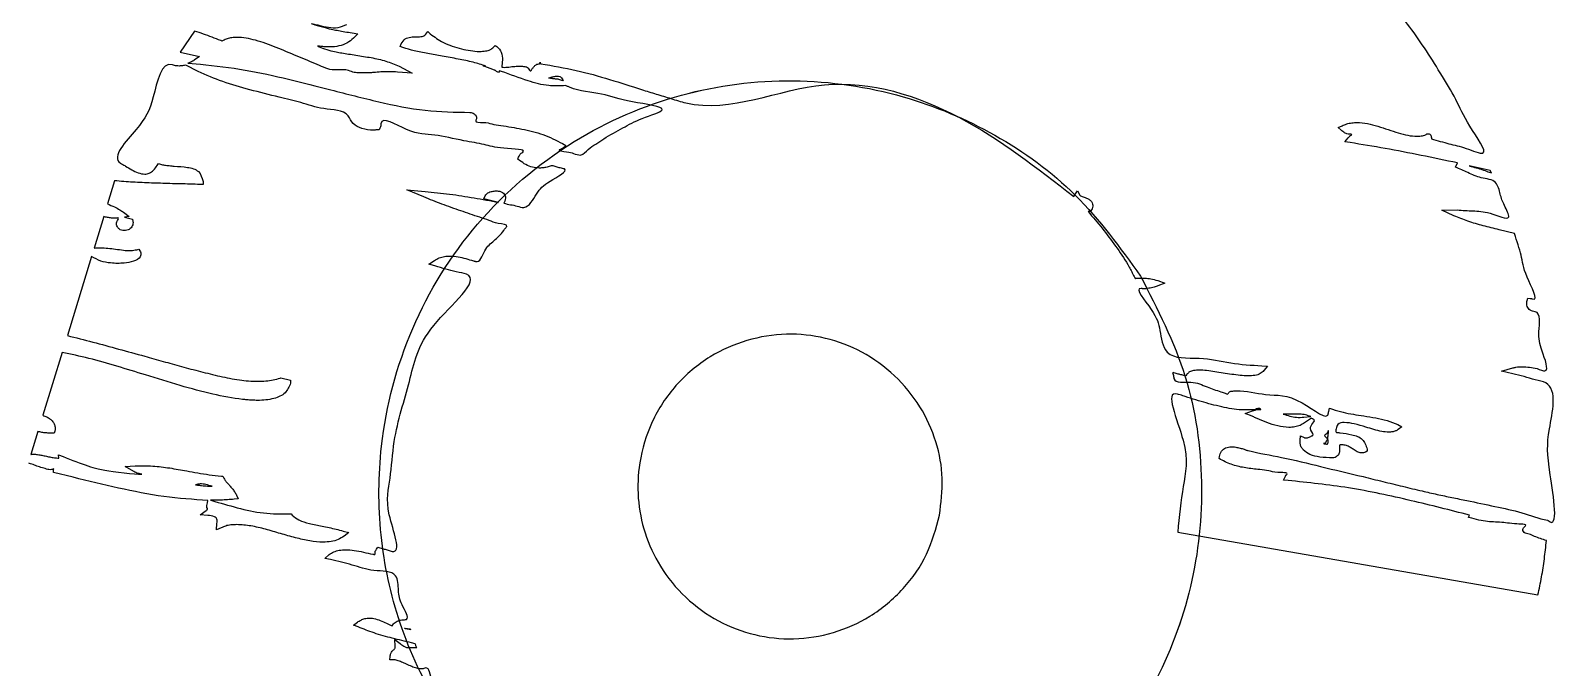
# Model space of a CAD drawing. Header units: inches. Extents: x 0.01 to 3.99, y 0.01 to 4.99.
# Drawn here: x 1.013 to 1.795, y 1.711 to 2.037 of the extents above; entities that cross this region are included whole.
import ezdxf

# ---------------------------------------------------------------- set-up
doc = ezdxf.new("R2010")
doc.units = ezdxf.units.IN
for name, color, linetype in [('Logo', 7, 'CONTINUOUS'), ('outline', 7, 'CONTINUOUS'), ('outline_2', 7, 'CONTINUOUS')]:
    doc.layers.add(name, color=color, linetype=linetype)

msp = doc.modelspace()

# ---------------------------------------------------------------- linework, layer by layer
at = {"layer": 'Logo', "color": 7}
for points in [[(1.096718, 2.036427), (1.089396, 2.025687), (1.099159, 2.023409), (1.096555, 2.021457)], [(1.177262, 2.03545), (1.180191, 2.034962), (1.178076, 2.032847)], [(1.215012, 2.0348), (1.216151, 2.036264), (1.21729, 2.034962)], [(1.111362, 2.031545), (1.110711, 2.03122), (1.11006, 2.031545)], [(1.203297, 2.027966), (1.201832, 2.028454), (1.202483, 2.029918)], [(1.24967, 2.028128), (1.250484, 2.029105), (1.25146, 2.028454)], [(1.098508, 2.015762), (1.092162, 2.019016)], [(1.093301, 2.019992), (1.099647, 2.019504)], [(1.273264, 2.019667), (1.273264, 2.019667), (1.27359, 2.020481), (1.273752, 2.019667), (1.273915, 2.019667)], [(1.201344, 2.018365), (1.208015, 2.014786), (1.20053, 2.015436)], [(1.250159, 2.016413), (1.244464, 2.018691), (1.245765, 2.018528)], [(1.253738, 2.015762), (1.252762, 2.016087), (1.252274, 2.015274), (1.251135, 2.015762)], [(1.253901, 2.017877), (1.254552, 2.017877)], [(1.286607, 2.008602), (1.285468, 2.00844)], [(1.237629, 1.994772), (1.237955, 1.994772), (1.23828, 1.994772)], [(1.68347, 1.985659), (1.682006, 1.987124), (1.683958, 1.987937)], [(1.191418, 1.986636), (1.191093, 1.985822), (1.190117, 1.985822)], [(1.688026, 1.979314), (1.685423, 1.979639), (1.68705, 1.981754)], [(1.729682, 1.981754), (1.729682, 1.981266)], [(1.263013, 1.970201), (1.2622, 1.970852), (1.262525, 1.971829)], [(1.28498, 1.978825), (1.286607, 1.977849), (1.285142, 1.976547)], [(1.077517, 1.967598), (1.078168, 1.968574), (1.079307, 1.968249)], [(1.742048, 1.966784), (1.743024, 1.9689)], [(1.759784, 1.964995), (1.749045, 1.967435)], [(1.055713, 1.959788), (1.052134, 1.947909)], [(1.101111, 1.959462), (1.101111, 1.957835), (1.099484, 1.957835)], [(1.214036, 1.951489), (1.205249, 1.955069), (1.214687, 1.954255)], [(1.252274, 1.948723), (1.244789, 1.950513), (1.24544, 1.95214)], [(1.255528, 1.949374), (1.25504, 1.948235)], [(1.546626, 1.951652), (1.547115, 1.952628), (1.548579, 1.954581), (1.549718, 1.952465)], [(1.050181, 1.941401), (1.0453, 1.925292)], [(1.060269, 1.943679), (1.063198, 1.941564), (1.060758, 1.941075), (1.064988, 1.940099), (1.065151, 1.93896)], [(1.555739, 1.944818), (1.55525, 1.944004), (1.554274, 1.944004), (1.553949, 1.944004)], [(1.741234, 1.941889), (1.735051, 1.944655), (1.742862, 1.944818)], [(1.77215, 1.932777), (1.76434, 1.934729)], [(1.067104, 1.924478), (1.06808, 1.924804), (1.068731, 1.923828)], [(1.043998, 1.921061), (1.031632, 1.880545)], [(1.219731, 1.91618), (1.216639, 1.917156), (1.219405, 1.918946)], [(1.578193, 1.909509), (1.578356, 1.909834), (1.580634, 1.909834)], [(1.589583, 1.908695), (1.593326, 1.907393), (1.589746, 1.905929)], [(1.778659, 1.898444), (1.778984, 1.899746), (1.780286, 1.899583)], [(1.028865, 1.871921), (1.019102, 1.839704)], [(1.642954, 1.865087), (1.64572, 1.864924), (1.64393, 1.862646)], [(1.771337, 1.861019), (1.765479, 1.862321), (1.771337, 1.863948)], [(1.140488, 1.858741), (1.140814, 1.858904), (1.145858, 1.857765), (1.145858, 1.856138)], [(1.604716, 1.860857), (1.604065, 1.859718), (1.602926, 1.860043)], [(1.63791, 1.839215), (1.63433, 1.84068), (1.638073, 1.841982)], [(1.659226, 1.840354), (1.655321, 1.840354), (1.653856, 1.840354)], [(1.664433, 1.838727), (1.668012, 1.839053)], [(1.677124, 1.841656), (1.67745, 1.843446), (1.679077, 1.842795)], [(1.016499, 1.831405), (1.012919, 1.81969)], [(1.025123, 1.831568), (1.024797, 1.830591), (1.023658, 1.830591), (1.022682, 1.830591)], [(1.668338, 1.838239), (1.664758, 1.835798)], [(1.712434, 1.834985), (1.714549, 1.833846), (1.712596, 1.832381)], [(1.66248, 1.827012), (1.662643, 1.829127), (1.664595, 1.828313)], [(1.675985, 1.828151), (1.676474, 1.8275), (1.676148, 1.826849)], [(1.682657, 1.824408), (1.682657, 1.823107)], [(1.683958, 1.824571), (1.68347, 1.824571)], [(1.027238, 1.817737), (1.027075, 1.819527), (1.029353, 1.81855)], [(1.621801, 1.817086), (1.620988, 1.817574), (1.62115, 1.81855)], [(1.680379, 1.818062), (1.679728, 1.8179), (1.67924, 1.8179)], [(1.696813, 1.822293), (1.696813, 1.821317), (1.695999, 1.820829)], [(1.03456, 1.807974), (1.024472, 1.810415), (1.024472, 1.811716)], [(1.065639, 1.810903), (1.061083, 1.813506), (1.06629, 1.813832)], [(1.110386, 1.808625), (1.111199, 1.808625), (1.111525, 1.807811)], [(1.656297, 1.806347), (1.654019, 1.80651), (1.654995, 1.808625)], [(1.104854, 1.803418), (1.105667, 1.803418)], [(1.103226, 1.794957), (1.103552, 1.796096)], [(1.106481, 1.796258), (1.104854, 1.796258), (1.105504, 1.796096)], [(1.118196, 1.798862), (1.11901, 1.796909), (1.116895, 1.796747)], [(1.103389, 1.788448), (1.099484, 1.788774), (1.102576, 1.791052)], [(1.110223, 1.782102), (1.107945, 1.781126), (1.108108, 1.78438)], [(1.14537, 1.789262), (1.146183, 1.789262), (1.146671, 1.788611)], [(1.750346, 1.786984), (1.748719, 1.787472), (1.749207, 1.788611)], [(1.172706, 1.780475), (1.175635, 1.779661), (1.173194, 1.777872)], [(1.599834, 1.779824), (1.784191, 1.747769)], [(1.166197, 1.765831), (1.163268, 1.766481), (1.165546, 1.768434)], [(1.189791, 1.7712), (1.190442, 1.772177), (1.191581, 1.771851)], [(1.180354, 1.731335), (1.178076, 1.732311), (1.180028, 1.733776)], [(1.197764, 1.731986), (1.198415, 1.732962)], [(1.199391, 1.721572), (1.199229, 1.724989), (1.201832, 1.722874)], [(1.209642, 1.722711), (1.20769, 1.723199)], [(1.198252, 1.714575), (1.196625, 1.714575), (1.196788, 1.716202)], [(1.206225, 1.720758), (1.207202, 1.720758), (1.210456, 1.720758)]]:
    msp.add_lwpolyline(points, dxfattribs=at)
for points in [[(1.283678, 2.013158)], [(1.759784, 1.964995)], [(1.580797, 1.910973)], [(1.129098, 1.857114)], [(1.659226, 1.840354)], [(1.674521, 1.825222)], [(1.675985, 1.828151)], [(1.097206, 1.804069)], [(1.47796, 1.788611)], [(1.788585, 1.775594)], [(1.207202, 1.72987)]]:
    msp.add_lwpolyline(points, close=True, dxfattribs=at)
for points, knots in [([(1.729682, 1.981266), (1.732732, 1.980371), (1.738754, 1.978604), (1.746652, 1.976973), (1.761534, 1.970463), (1.747359, 1.989638), (1.742724, 2.001074), (1.731583, 2.019371), (1.718236, 2.0404), (1.698692, 2.061417), (1.685326, 2.086551), (1.664159, 2.085412), (1.649355, 2.089392), (1.639459, 2.09266), (1.63433, 2.094353)], [0, 0, 0, 0, 0.009313, 0.018388, 0.027358, 0.042695, 0.058213, 0.073823, 0.103877, 0.133386, 0.162513, 0.177594, 0.192631, 0.208808, 0.208808, 0.208808, 0.208808]), ([(1.11006, 2.031545), (1.108597, 2.032131), (1.105671, 2.033301), (1.101224, 2.034936), (1.098223, 2.035929), (1.096718, 2.036427)], [0, 0, 0, 0, 0.004729, 0.009454, 0.014211, 0.014211, 0.014211, 0.014211]), ([(1.174496, 2.039681), (1.173036, 2.039033), (1.17011, 2.037733), (1.165185, 2.03803), (1.161681, 2.038889), (1.159238, 2.039517), (1.158068, 2.039833), (1.154281, 2.040822), (1.165215, 2.037562), (1.169891, 2.036762), (1.174812, 2.035886), (1.177262, 2.03545)], [0, 0, 0, 0, 0.004729, 0.009478, 0.014373, 0.015674, 0.01694, 0.018241, 0.025218, 0.032288, 0.039302, 0.039302, 0.039302, 0.039302]), ([(1.202483, 2.029918), (1.203072, 2.030843), (1.204208, 2.032627), (1.207328, 2.033462), (1.210004, 2.033493), (1.212227, 2.033523), (1.21397, 2.033781), (1.214685, 2.03448), (1.215012, 2.0348)], [0, 0, 0, 0, 0.003176, 0.006122, 0.009128, 0.011257, 0.012851, 0.014192, 0.014192, 0.014192, 0.014192]), ([(1.21729, 2.034962), (1.219472, 2.033402), (1.22434, 2.029919), (1.233067, 2.027173), (1.240463, 2.025813), (1.245426, 2.026139), (1.248005, 2.026677), (1.24916, 2.027684), (1.24967, 2.028128)], [0, 0, 0, 0, 0.008002, 0.017857, 0.027163, 0.030293, 0.032825, 0.034827, 0.034827, 0.034827, 0.034827]), ([(1.20053, 2.015436), (1.199247, 2.015513), (1.196718, 2.015664), (1.192968, 2.015569), (1.189811, 2.015311), (1.187207, 2.015113), (1.185146, 2.014986), (1.182912, 2.014924), (1.180419, 2.015017), (1.177578, 2.015292), (1.173756, 2.017173), (1.167238, 2.015651), (1.158833, 2.019697), (1.148993, 2.023516), (1.138605, 2.028179), (1.128453, 2.031788), (1.120677, 2.033359), (1.115788, 2.033071), (1.113385, 2.032602), (1.112015, 2.031886), (1.111362, 2.031545)], [0, 0, 0, 0, 0.003855, 0.007598, 0.011241, 0.013356, 0.015433, 0.017434, 0.020058, 0.022926, 0.025922, 0.032516, 0.041668, 0.052918, 0.064518, 0.075693, 0.085299, 0.08795, 0.090365, 0.092566, 0.092566, 0.092566, 0.092566]), ([(1.178076, 2.032847), (1.176983, 2.03192), (1.174781, 2.03005), (1.170476, 2.028576), (1.166815, 2.028229), (1.163824, 2.028342), (1.162003, 2.02844), (1.157533, 2.029257), (1.167107, 2.025929), (1.171738, 2.025283), (1.179568, 2.02398), (1.186956, 2.022894), (1.194528, 2.021328), (1.199122, 2.019331), (1.201344, 2.018365)], [0, 0, 0, 0, 0.004267, 0.008605, 0.013349, 0.015345, 0.017382, 0.019395, 0.025351, 0.032117, 0.039398, 0.047333, 0.055082, 0.062341, 0.062341, 0.062341, 0.062341]), ([(1.245765, 2.018528), (1.243608, 2.019207), (1.238958, 2.020671), (1.231461, 2.022124), (1.223698, 2.02355), (1.216188, 2.02483), (1.209418, 2.026142), (1.205238, 2.027387), (1.203297, 2.027966)], [0, 0, 0, 0, 0.006781, 0.014613, 0.022878, 0.030466, 0.037471, 0.043544, 0.043544, 0.043544, 0.043544]), ([(1.25146, 2.028454), (1.252314, 2.02755), (1.25413, 2.025628), (1.254315, 2.02162), (1.254034, 2.019078), (1.253901, 2.017877)], [0, 0, 0, 0, 0.003622, 0.007704, 0.011363, 0.011363, 0.011363, 0.011363]), ([(1.092162, 2.019016), (1.091784, 2.018918), (1.091034, 2.018724), (1.089889, 2.018565), (1.088709, 2.018509), (1.087526, 2.018567), (1.086367, 2.018732), (1.079692, 2.021848), (1.07548, 1.999125), (1.069847, 1.98824), (1.053272, 1.971576), (1.059639, 1.968276), (1.06052, 1.967828), (1.062126, 1.966822), (1.064509, 1.965368), (1.067697, 1.96378), (1.070827, 1.962987), (1.073635, 1.963552), (1.075867, 1.965174), (1.076934, 1.966742), (1.077517, 1.967598)], [0, 0, 0, 0, 0.001171, 0.002321, 0.003462, 0.004711, 0.005868, 0.006968, 0.02603, 0.045042, 0.064013, 0.064949, 0.065916, 0.067001, 0.070619, 0.074294, 0.077684, 0.080067, 0.08264, 0.085732, 0.085732, 0.085732, 0.085732]), ([(1.096555, 2.021457), (1.096252, 2.02129), (1.095599, 2.020929), (1.094504, 2.020456), (1.093716, 2.020152), (1.093301, 2.019992)], [0, 0, 0, 0, 0.001038, 0.002239, 0.003573, 0.003573, 0.003573, 0.003573]), ([(1.099647, 2.019504), (1.107326, 2.018621), (1.122517, 2.016874), (1.144692, 2.01192), (1.167371, 2.006053), (1.190526, 2.000132), (1.214259, 1.995204), (1.229976, 1.994913), (1.237629, 1.994772)], [0, 0, 0, 0, 0.023175, 0.045842, 0.068081, 0.093451, 0.117599, 0.140515, 0.140515, 0.140515, 0.140515]), ([(1.254552, 2.017877), (1.255043, 2.017854), (1.256039, 2.017808), (1.257555, 2.018017), (1.259066, 2.018201), (1.260553, 2.018364), (1.261962, 2.018484), (1.263672, 2.018586), (1.265552, 2.018261), (1.267558, 2.017993), (1.268341, 2.015609), (1.268952, 2.016348), (1.26923, 2.016647), (1.269684, 2.01729), (1.270304, 2.018253), (1.271496, 2.019411), (1.272647, 2.019578), (1.273264, 2.019667)], [0, 0, 0, 0, 0.001471, 0.002985, 0.004576, 0.006043, 0.00747, 0.008821, 0.011169, 0.013135, 0.014978, 0.01528, 0.015712, 0.01625, 0.017612, 0.019188, 0.021012, 0.021012, 0.021012, 0.021012]), ([(1.273915, 2.019667), (1.279975, 2.018635), (1.291857, 2.016612), (1.308988, 2.011803), (1.322502, 2.007414), (1.332958, 2.004144), (1.340484, 2.001884), (1.36848, 1.99288), (1.418711, 2.018919), (1.490703, 1.995572), (1.527901, 1.966358), (1.546626, 1.951652)], [0, 0, 0, 0, 0.018429, 0.036137, 0.053303, 0.061074, 0.068983, 0.076931, 0.148559, 0.219145, 0.290693, 0.290693, 0.290693, 0.290693]), ([(1.190117, 1.985822), (1.189899, 1.985812), (1.189463, 1.985791), (1.188817, 1.985691), (1.186416, 1.985556), (1.182575, 1.986235), (1.177494, 1.988465), (1.174596, 1.996286), (1.162419, 1.995849), (1.151445, 1.999998), (1.138569, 2.002844), (1.125286, 2.006247), (1.111227, 2.010127), (1.10267, 2.013918), (1.098508, 2.015762)], [0, 0, 0, 0, 0.000652, 0.001308, 0.00196, 0.007855, 0.012968, 0.01766, 0.030718, 0.042923, 0.054258, 0.069828, 0.084231, 0.097873, 0.097873, 0.097873, 0.097873]), ([(1.580797, 1.910973), (1.570384, 1.925422), (1.549894, 1.953857), (1.507298, 1.984692), (1.458099, 2.005527), (1.402829, 2.01354), (1.344422, 2.006146), (1.287865, 1.9815), (1.239403, 1.940268), (1.205505, 1.885529), (1.190804, 1.829713), (1.19053, 1.778037), (1.200335, 1.732234), (1.221146, 1.688257), (1.251999, 1.649239), (1.291626, 1.618658), (1.339719, 1.596972), (1.395479, 1.587216), (1.456268, 1.594055), (1.511732, 1.61786), (1.55698, 1.654837), (1.589248, 1.70021), (1.608628, 1.751441), (1.614163, 1.805716), (1.606462, 1.861053), (1.589448, 1.894147), (1.580797, 1.910973)], [0, 0, 0, 0, 0.053136, 0.104564, 0.155331, 0.212277, 0.269965, 0.329747, 0.394884, 0.457736, 0.519996, 0.565485, 0.611687, 0.659316, 0.710216, 0.759471, 0.808029, 0.867187, 0.927045, 0.989032, 1.045609, 1.100258, 1.154211, 1.208016, 1.262556, 1.318968, 1.318968, 1.318968, 1.318968]), ([(1.251135, 2.015762), (1.251029, 2.015858), (1.250829, 2.016041), (1.250491, 2.016246), (1.250268, 2.016358), (1.250159, 2.016413)], [0, 0, 0, 0, 0.000427, 0.000812, 0.001179, 0.001179, 0.001179, 0.001179]), ([(1.285468, 2.00844), (1.282969, 2.008353), (1.276825, 2.008141), (1.266162, 2.011151), (1.258253, 2.014087), (1.253738, 2.015762)], [0, 0, 0, 0, 0.007467, 0.018357, 0.032835, 0.032835, 0.032835, 0.032835]), ([(1.283678, 2.013158), (1.283184, 2.013256), (1.282124, 2.013467), (1.280475, 2.013114), (1.279241, 2.012867), (1.278489, 2.012541), (1.278225, 2.012493), (1.277737, 2.012237), (1.278838, 2.012239), (1.27936, 2.012149), (1.280477, 2.011946), (1.281939, 2.011785), (1.283379, 2.011694), (1.285855, 2.010506), (1.284752, 2.01199), (1.284398, 2.012749), (1.283912, 2.013025), (1.283678, 2.013158)], [0, 0, 0, 0, 0.001496, 0.003211, 0.00497, 0.005311, 0.005607, 0.00585, 0.006553, 0.007287, 0.007991, 0.009788, 0.011566, 0.013296, 0.014413, 0.015243, 0.016019, 0.016019, 0.016019, 0.016019]), ([(1.285142, 1.976547), (1.284928, 1.976398), (1.284522, 1.976116), (1.283956, 1.975792), (1.282067, 1.975173), (1.287976, 1.974634), (1.290366, 1.973975), (1.294872, 1.972052), (1.298043, 1.976109), (1.302074, 1.978532), (1.307815, 1.982512), (1.316191, 1.986866), (1.324407, 1.991737), (1.34318, 1.997068), (1.317776, 2.000035), (1.305828, 2.004808), (1.293459, 2.005479), (1.28786, 2.007927), (1.287223, 2.008279), (1.286812, 2.008495), (1.286607, 2.008602)], [0, 0, 0, 0, 0.000777, 0.001467, 0.002046, 0.005855, 0.009577, 0.013255, 0.018037, 0.022849, 0.027748, 0.038956, 0.050069, 0.061036, 0.076763, 0.092951, 0.109789, 0.110582, 0.111278, 0.111973, 0.111973, 0.111973, 0.111973]), ([(1.262525, 1.971829), (1.262693, 1.972219), (1.263007, 1.972949), (1.263684, 1.973867), (1.267653, 1.976042), (1.25218, 1.975971), (1.245497, 1.978502), (1.232797, 1.980401), (1.219256, 1.983835), (1.20755, 1.983182), (1.192139, 1.993365), (1.192036, 1.988172), (1.19182, 1.987403), (1.191557, 1.986901), (1.191418, 1.986636)], [0, 0, 0, 0, 0.00127, 0.002371, 0.003432, 0.013276, 0.023617, 0.0341, 0.049314, 0.06401, 0.077439, 0.078141, 0.078939, 0.079834, 0.079834, 0.079834, 0.079834]), ([(1.23828, 1.994772), (1.238593, 1.994647), (1.239261, 1.99438), (1.240217, 1.993807), (1.240953, 1.992937), (1.241053, 1.991942), (1.240938, 1.991166), (1.239746, 1.989451), (1.245463, 1.989962), (1.248661, 1.988755), (1.25564, 1.98782), (1.264203, 1.986325), (1.275099, 1.983846), (1.281706, 1.980489), (1.28498, 1.978825)], [0, 0, 0, 0, 0.00101, 0.002153, 0.003332, 0.004258, 0.005045, 0.005708, 0.009753, 0.014132, 0.018795, 0.029707, 0.040896, 0.051885, 0.051885, 0.051885, 0.051885]), ([(1.683958, 1.987937), (1.684742, 1.988276), (1.686329, 1.988962), (1.688927, 1.989457), (1.692475, 1.989671), (1.696993, 1.989143), (1.702294, 1.98777), (1.707503, 1.986002), (1.71258, 1.984275), (1.717503, 1.982966), (1.721248, 1.98252), (1.723741, 1.982591), (1.725034, 1.98279), (1.726467, 1.982943), (1.727539, 1.984189), (1.729437, 1.98352), (1.729594, 1.982384), (1.729682, 1.981754)], [0, 0, 0, 0, 0.002555, 0.005171, 0.007882, 0.0132, 0.018725, 0.024289, 0.029698, 0.034812, 0.039544, 0.040956, 0.042267, 0.043491, 0.045169, 0.046597, 0.048375, 0.048375, 0.048375, 0.048375]), ([(1.68705, 1.981754), (1.687267, 1.981999), (1.687673, 1.982458), (1.688248, 1.982988), (1.689732, 1.983651), (1.686629, 1.983531), (1.685197, 1.984321), (1.68406, 1.985203), (1.68347, 1.985659)], [0, 0, 0, 0, 0.000964, 0.001804, 0.00256, 0.004524, 0.006519, 0.008664, 0.008664, 0.008664, 0.008664]), ([(1.743024, 1.9689), (1.736817, 1.970219), (1.72451, 1.972834), (1.706179, 1.976342), (1.694025, 1.978332), (1.688026, 1.979314)], [0, 0, 0, 0, 0.019036, 0.037747, 0.055982, 0.055982, 0.055982, 0.055982]), ([(1.079307, 1.968249), (1.079944, 1.968071), (1.081357, 1.967678), (1.08372, 1.967539), (1.087653, 1.967108), (1.092643, 1.966891), (1.099273, 1.965287), (1.100516, 1.961349), (1.101111, 1.959462)], [0, 0, 0, 0, 0.001979, 0.004385, 0.007079, 0.013806, 0.019855, 0.02542, 0.02542, 0.02542, 0.02542]), ([(1.25504, 1.948235), (1.256169, 1.947997), (1.258417, 1.947525), (1.261726, 1.946928), (1.267332, 1.944855), (1.271887, 1.954223), (1.276561, 1.958908), (1.289345, 1.965431), (1.283745, 1.96632), (1.281829, 1.966827), (1.279706, 1.967762), (1.277612, 1.966715), (1.275376, 1.966433), (1.272692, 1.966195), (1.269559, 1.966594), (1.266098, 1.967945), (1.264072, 1.969427), (1.263013, 1.970201)], [0, 0, 0, 0, 0.003445, 0.006863, 0.010308, 0.019809, 0.029388, 0.038994, 0.041169, 0.043318, 0.045388, 0.047629, 0.049901, 0.052178, 0.055689, 0.059272, 0.063193, 0.063193, 0.063193, 0.063193]), ([(1.742862, 1.944818), (1.745604, 1.944647), (1.751412, 1.944285), (1.758877, 1.944103), (1.771886, 1.938132), (1.766664, 1.94761), (1.764804, 1.9526), (1.763351, 1.960393), (1.754962, 1.960836), (1.748507, 1.963891), (1.744147, 1.965844), (1.742048, 1.966784)], [0, 0, 0, 0, 0.008004, 0.016951, 0.026643, 0.032875, 0.039132, 0.045442, 0.053196, 0.060592, 0.067457, 0.067457, 0.067457, 0.067457]), ([(1.749045, 1.967435), (1.750299, 1.967019), (1.752875, 1.966165), (1.755508, 1.965835), (1.761273, 1.963186), (1.760033, 1.964433), (1.759907, 1.964721), (1.759826, 1.9649), (1.759784, 1.964995)], [0, 0, 0, 0, 0.003727, 0.007651, 0.01169, 0.012058, 0.012336, 0.012646, 0.012646, 0.012646, 0.012646]), ([(1.099484, 1.957835), (1.097787, 1.957923), (1.09437, 1.9581), (1.089215, 1.958191), (1.082613, 1.958351), (1.074587, 1.958629), (1.065139, 1.958966), (1.058858, 1.959514), (1.055713, 1.959788)], [0, 0, 0, 0, 0.005098, 0.010264, 0.015466, 0.024909, 0.034356, 0.043822, 0.043822, 0.043822, 0.043822]), ([(1.219405, 1.918946), (1.220223, 1.919425), (1.221846, 1.920375), (1.224644, 1.921089), (1.227904, 1.921324), (1.231586, 1.920937), (1.235524, 1.91995), (1.238262, 1.91913), (1.239832, 1.91866), (1.240222, 1.918596), (1.242684, 1.917514), (1.24486, 1.925075), (1.249885, 1.928935), (1.253663, 1.932531), (1.25539, 1.934949), (1.255853, 1.935671), (1.257743, 1.937392), (1.251005, 1.937722), (1.247675, 1.939581), (1.240831, 1.941583), (1.232976, 1.944372), (1.223325, 1.947742), (1.217101, 1.950253), (1.214036, 1.951489)], [0, 0, 0, 0, 0.00283, 0.005617, 0.008567, 0.012604, 0.016658, 0.020732, 0.021188, 0.021565, 0.021918, 0.029045, 0.036131, 0.043236, 0.044087, 0.044989, 0.045907, 0.050634, 0.055486, 0.060521, 0.070843, 0.081076, 0.091, 0.091, 0.091, 0.091]), ([(1.214687, 1.954255), (1.218868, 1.953855), (1.227255, 1.953053), (1.239779, 1.951086), (1.248102, 1.949512), (1.252274, 1.948723)], [0, 0, 0, 0, 0.012599, 0.025272, 0.038011, 0.038011, 0.038011, 0.038011]), ([(1.24544, 1.95214), (1.245857, 1.952672), (1.246766, 1.953831), (1.248957, 1.954379), (1.250997, 1.954655), (1.252803, 1.954477), (1.254205, 1.953895), (1.255191, 1.953107), (1.255697, 1.952062), (1.255841, 1.95081), (1.255642, 1.949897), (1.255528, 1.949374)], [0, 0, 0, 0, 0.001978, 0.004311, 0.006451, 0.008205, 0.009663, 0.010966, 0.011882, 0.013074, 0.014671, 0.014671, 0.014671, 0.014671]), ([(1.549718, 1.952465), (1.549858, 1.952306), (1.550203, 1.951912), (1.551054, 1.951646), (1.552222, 1.951259), (1.553615, 1.950713), (1.555183, 1.949917), (1.556052, 1.948612), (1.556422, 1.947295), (1.556267, 1.946036), (1.555921, 1.94524), (1.555739, 1.944818)], [0, 0, 0, 0, 0.000626, 0.001547, 0.002589, 0.004347, 0.006039, 0.007758, 0.008866, 0.010089, 0.011466, 0.011466, 0.011466, 0.011466]), ([(1.065151, 1.93896), (1.065176, 1.938545), (1.065223, 1.937748), (1.06489, 1.936594), (1.064174, 1.935646), (1.063252, 1.934827), (1.062046, 1.934348), (1.060683, 1.934183), (1.059275, 1.934362), (1.057964, 1.935029), (1.057182, 1.936063), (1.056703, 1.937327), (1.056515, 1.938771), (1.058424, 1.940911), (1.057155, 1.940705), (1.056698, 1.940623), (1.055669, 1.940538), (1.054152, 1.940673), (1.052137, 1.940939), (1.050832, 1.941247), (1.050181, 1.941401)], [0, 0, 0, 0, 0.001241, 0.002386, 0.003509, 0.004766, 0.006039, 0.007333, 0.008855, 0.010235, 0.011617, 0.012653, 0.014197, 0.016402, 0.016892, 0.017386, 0.017876, 0.019946, 0.02196, 0.023965, 0.023965, 0.023965, 0.023965]), ([(1.052134, 1.947909), (1.053319, 1.947439), (1.055509, 1.946569), (1.058193, 1.945073), (1.059679, 1.944075), (1.060269, 1.943679)], [0, 0, 0, 0, 0.003824, 0.007061, 0.009193, 0.009193, 0.009193, 0.009193]), ([(1.553949, 1.944004), (1.556409, 1.941182), (1.561352, 1.93551), (1.568075, 1.926386), (1.572885, 1.919341), (1.575673, 1.914415), (1.576923, 1.911947), (1.57777, 1.910321), (1.578193, 1.909509)], [0, 0, 0, 0, 0.011228, 0.022559, 0.033984, 0.036785, 0.039534, 0.042283, 0.042283, 0.042283, 0.042283]), ([(1.76434, 1.934729), (1.761629, 1.935393), (1.756272, 1.936703), (1.748486, 1.938891), (1.743601, 1.940911), (1.741234, 1.941889)], [0, 0, 0, 0, 0.008375, 0.016548, 0.024223, 0.024223, 0.024223, 0.024223]), ([(1.780286, 1.899583), (1.780423, 1.899575), (1.780678, 1.89956), (1.781044, 1.899403), (1.785014, 1.897806), (1.776707, 1.912791), (1.776134, 1.921118), (1.773479, 1.928888), (1.77215, 1.932777)], [0, 0, 0, 0, 0.000407, 0.000759, 0.001192, 0.01275, 0.024354, 0.035981, 0.035981, 0.035981, 0.035981]), ([(1.0453, 1.925292), (1.04641, 1.92539), (1.048753, 1.925596), (1.052396, 1.925263), (1.056281, 1.924819), (1.060175, 1.924223), (1.06385, 1.923889), (1.066104, 1.924297), (1.067104, 1.924478)], [0, 0, 0, 0, 0.003339, 0.00704, 0.010942, 0.015071, 0.018879, 0.021915, 0.021915, 0.021915, 0.021915]), ([(1.068731, 1.923828), (1.068906, 1.923511), (1.069242, 1.922906), (1.069269, 1.921848), (1.068603, 1.919854), (1.065173, 1.918232), (1.061207, 1.917634), (1.057239, 1.917411), (1.053232, 1.917679), (1.048535, 1.918386), (1.045521, 1.920163), (1.043998, 1.921061)], [0, 0, 0, 0, 0.001071, 0.002048, 0.003075, 0.007222, 0.012113, 0.015438, 0.019047, 0.024196, 0.029451, 0.029451, 0.029451, 0.029451]), ([(1.191581, 1.771851), (1.192274, 1.771642), (1.193646, 1.771228), (1.195672, 1.770717), (1.203636, 1.767783), (1.193221, 1.792095), (1.197238, 1.806755), (1.198449, 1.830951), (1.207697, 1.857728), (1.211792, 1.883729), (1.246323, 1.910855), (1.23037, 1.913079), (1.225228, 1.914529), (1.221582, 1.915624), (1.219731, 1.91618)], [0, 0, 0, 0, 0.002161, 0.004277, 0.006437, 0.025172, 0.044002, 0.062919, 0.094565, 0.125821, 0.156944, 0.16227, 0.167851, 0.173604, 0.173604, 0.173604, 0.173604]), ([(1.580634, 1.909834), (1.581479, 1.909854), (1.583292, 1.909897), (1.586336, 1.909738), (1.588423, 1.909068), (1.589583, 1.908695)], [0, 0, 0, 0, 0.002537, 0.005445, 0.009083, 0.009083, 0.009083, 0.009083]), ([(1.589746, 1.905929), (1.589102, 1.90572), (1.587569, 1.905222), (1.58507, 1.904712), (1.583057, 1.904404), (1.58184, 1.90449), (1.581471, 1.904591), (1.577177, 1.905092), (1.588796, 1.892133), (1.590672, 1.88419), (1.593064, 1.867853), (1.611585, 1.870007), (1.626615, 1.866011), (1.637537, 1.865393), (1.642954, 1.865087)], [0, 0, 0, 0, 0.00203, 0.004831, 0.007652, 0.008094, 0.00847, 0.008804, 0.020664, 0.032394, 0.04402, 0.060653, 0.076985, 0.093054, 0.093054, 0.093054, 0.093054]), ([(1.771337, 1.863948), (1.77184, 1.864091), (1.77287, 1.864382), (1.774515, 1.864561), (1.776864, 1.864648), (1.780037, 1.864342), (1.783668, 1.86389), (1.790897, 1.860429), (1.785477, 1.874376), (1.783955, 1.881035), (1.785986, 1.892763), (1.781403, 1.892854), (1.780249, 1.89348), (1.779287, 1.894291), (1.778653, 1.895408), (1.778363, 1.896831), (1.778552, 1.897864), (1.778659, 1.898444)], [0, 0, 0, 0, 0.001567, 0.003207, 0.004944, 0.008635, 0.012566, 0.016729, 0.026916, 0.037142, 0.047419, 0.048719, 0.050023, 0.051308, 0.052442, 0.053814, 0.055566, 0.055566, 0.055566, 0.055566]), ([(1.031632, 1.880545), (1.035955, 1.879435), (1.044684, 1.877194), (1.057856, 1.873636), (1.069842, 1.87036), (1.080586, 1.86731), (1.090065, 1.86466), (1.099774, 1.862114), (1.109581, 1.859611), (1.119387, 1.857709), (1.127288, 1.85699), (1.13309, 1.857218), (1.136922, 1.857707), (1.139318, 1.858402), (1.140488, 1.858741)], [0, 0, 0, 0, 0.013391, 0.027037, 0.040931, 0.050667, 0.060542, 0.070458, 0.080779, 0.090899, 0.100407, 0.104485, 0.108306, 0.111958, 0.111958, 0.111958, 0.111958]), ([(1.47796, 1.788611), (1.476109, 1.781811), (1.472376, 1.768109), (1.459798, 1.750184), (1.438161, 1.731919), (1.403706, 1.721679), (1.362787, 1.731492), (1.337485, 1.755307), (1.326616, 1.779071), (1.323092, 1.797224), (1.323895, 1.816751), (1.329991, 1.836836), (1.342402, 1.855833), (1.364607, 1.874466), (1.399236, 1.884843), (1.440194, 1.875023), (1.465708, 1.85095), (1.476734, 1.826607), (1.480294, 1.807431), (1.478734, 1.79485), (1.47796, 1.788611)], [0, 0, 0, 0, 0.021011, 0.042343, 0.064459, 0.105181, 0.144731, 0.185507, 0.204294, 0.222495, 0.240451, 0.262436, 0.28463, 0.307567, 0.34829, 0.38784, 0.428615, 0.448357, 0.467435, 0.486209, 0.486209, 0.486209, 0.486209]), ([(1.145858, 1.856138), (1.145071, 1.854353), (1.143399, 1.850562), (1.136651, 1.847734), (1.130808, 1.847265), (1.126165, 1.847413), (1.123619, 1.847629), (1.116884, 1.848207), (1.105414, 1.85052), (1.088869, 1.854958), (1.072587, 1.860025), (1.057088, 1.864866), (1.042928, 1.868965), (1.033467, 1.870954), (1.028865, 1.871921)], [0, 0, 0, 0, 0.005662, 0.012029, 0.020486, 0.023338, 0.025943, 0.028152, 0.043613, 0.060925, 0.079556, 0.094755, 0.109647, 0.123749, 0.123749, 0.123749, 0.123749]), ([(1.64393, 1.862646), (1.643347, 1.862061), (1.642087, 1.860796), (1.639128, 1.860011), (1.635672, 1.859796), (1.631692, 1.860081), (1.627473, 1.860673), (1.623143, 1.861332), (1.618859, 1.86202), (1.614804, 1.862598), (1.611158, 1.862886), (1.608241, 1.862706), (1.605967, 1.862188), (1.605093, 1.861258), (1.604716, 1.860857)], [0, 0, 0, 0, 0.002441, 0.005275, 0.008878, 0.012862, 0.017201, 0.021663, 0.026, 0.030214, 0.033964, 0.036912, 0.039051, 0.040672, 0.040672, 0.040672, 0.040672]), ([(1.602926, 1.860043), (1.602244, 1.860257), (1.600936, 1.860668), (1.599332, 1.860829), (1.596793, 1.862134), (1.597586, 1.860474), (1.597713, 1.859586), (1.598164, 1.85572), (1.607498, 1.857798), (1.614322, 1.854151), (1.61994, 1.852417), (1.6231, 1.851369), (1.624145, 1.851063), (1.625444, 1.850213), (1.626206, 1.85207), (1.628089, 1.852128), (1.634176, 1.852562), (1.646931, 1.849068), (1.659352, 1.851256), (1.676974, 1.836205), (1.676962, 1.841188), (1.67701, 1.841411), (1.677082, 1.841565), (1.677124, 1.841656)], [0, 0, 0, 0, 0.00206, 0.003953, 0.005881, 0.006896, 0.007894, 0.008884, 0.017831, 0.026422, 0.033946, 0.035138, 0.036306, 0.037395, 0.038916, 0.04067, 0.042619, 0.057599, 0.076791, 0.091176, 0.091345, 0.091554, 0.091854, 0.091854, 0.091854, 0.091854]), ([(1.62115, 1.81855), (1.621433, 1.819523), (1.621972, 1.821372), (1.624372, 1.823305), (1.627065, 1.823702), (1.62956, 1.823442), (1.631728, 1.822948), (1.633421, 1.822465), (1.634575, 1.822014), (1.635285, 1.821811), (1.641369, 1.820273), (1.654077, 1.8182), (1.673567, 1.813337), (1.690836, 1.809257), (1.704823, 1.805824), (1.7149, 1.80334), (1.724163, 1.801151), (1.732582, 1.79923), (1.740174, 1.797597), (1.750074, 1.795659), (1.761992, 1.793047), (1.775956, 1.790261), (1.784616, 1.786852), (1.789228, 1.785978), (1.789331, 1.785905), (1.795204, 1.780624), (1.789002, 1.815917), (1.788554, 1.82904), (1.795231, 1.855741), (1.782591, 1.857815), (1.77714, 1.859574), (1.773284, 1.860534), (1.771337, 1.861019)], [0, 0, 0, 0, 0.002978, 0.005663, 0.008696, 0.010899, 0.01318, 0.015357, 0.016171, 0.016894, 0.017572, 0.034999, 0.055457, 0.077815, 0.088238, 0.098661, 0.108953, 0.11679, 0.124567, 0.132252, 0.147045, 0.161207, 0.174816, 0.174979, 0.175122, 0.175187, 0.198648, 0.222125, 0.245743, 0.25145, 0.257321, 0.263312, 0.263312, 0.263312, 0.263312]), ([(1.638073, 1.841982), (1.63859, 1.842126), (1.639613, 1.842412), (1.640626, 1.842803), (1.64297, 1.8426), (1.642206, 1.842914), (1.641983, 1.842983), (1.641296, 1.843586), (1.639564, 1.842421), (1.637351, 1.842581), (1.632412, 1.842287), (1.624697, 1.843341), (1.614322, 1.845974), (1.606841, 1.848222), (1.60239, 1.849771), (1.601032, 1.850126), (1.592203, 1.853503), (1.60694, 1.822497), (1.602296, 1.804315), (1.600653, 1.78797), (1.599834, 1.779824)], [0, 0, 0, 0, 0.001526, 0.003017, 0.004485, 0.004788, 0.005009, 0.005217, 0.00742, 0.009707, 0.012095, 0.022126, 0.032948, 0.04418, 0.045596, 0.047036, 0.048452, 0.072335, 0.096037, 0.119583, 0.119583, 0.119583, 0.119583]), ([(1.019102, 1.839704), (1.019779, 1.83946), (1.021094, 1.838987), (1.02281, 1.837876), (1.02419, 1.836537), (1.025087, 1.834957), (1.025456, 1.833233), (1.025233, 1.832121), (1.025123, 1.831568)], [0, 0, 0, 0, 0.002152, 0.00418, 0.006085, 0.007865, 0.00956, 0.011238, 0.011238, 0.011238, 0.011238]), ([(1.664758, 1.835798), (1.664001, 1.835349), (1.66244, 1.834423), (1.659704, 1.83369), (1.655838, 1.833356), (1.650956, 1.834131), (1.645541, 1.835842), (1.641868, 1.837584), (1.639594, 1.83842), (1.638748, 1.838849), (1.638184, 1.839095), (1.63791, 1.839215)], [0, 0, 0, 0, 0.002631, 0.005422, 0.008405, 0.014226, 0.020089, 0.025406, 0.026404, 0.02735, 0.028248, 0.028248, 0.028248, 0.028248]), ([(1.653856, 1.840354), (1.654943, 1.839987), (1.657142, 1.839243), (1.660698, 1.838511), (1.663154, 1.838653), (1.664433, 1.838727)], [0, 0, 0, 0, 0.003444, 0.006968, 0.010795, 0.010795, 0.010795, 0.010795]), ([(1.668012, 1.839053), (1.667105, 1.83937), (1.665254, 1.840018), (1.662269, 1.840316), (1.66025, 1.840341), (1.659226, 1.840354)], [0, 0, 0, 0, 0.002875, 0.005863, 0.008938, 0.008938, 0.008938, 0.008938]), ([(1.679077, 1.842795), (1.680857, 1.842263), (1.684373, 1.841211), (1.689729, 1.840209), (1.695331, 1.839325), (1.701106, 1.838447), (1.707025, 1.83727), (1.710647, 1.83574), (1.712434, 1.834985)], [0, 0, 0, 0, 0.00557, 0.011003, 0.016326, 0.022583, 0.028546, 0.034349, 0.034349, 0.034349, 0.034349]), ([(1.022682, 1.830591), (1.02199, 1.830612), (1.020612, 1.830653), (1.018547, 1.830957), (1.017188, 1.831254), (1.016499, 1.831405)], [0, 0, 0, 0, 0.002076, 0.004132, 0.006249, 0.006249, 0.006249, 0.006249]), ([(1.664595, 1.828313), (1.664704, 1.828269), (1.664929, 1.828179), (1.665318, 1.828153), (1.6659, 1.828137), (1.666668, 1.828263), (1.667548, 1.828605), (1.668075, 1.829092), (1.668509, 1.829158), (1.668653, 1.829258), (1.669813, 1.829436), (1.667233, 1.832453), (1.66808, 1.834773), (1.670411, 1.837087), (1.669195, 1.837699), (1.668772, 1.837962), (1.668487, 1.838144), (1.668338, 1.838239)], [0, 0, 0, 0, 0.000351, 0.000721, 0.001161, 0.0021, 0.003029, 0.003974, 0.004142, 0.004323, 0.004491, 0.007479, 0.010362, 0.01304, 0.013568, 0.014046, 0.014575, 0.014575, 0.014575, 0.014575]), ([(1.676148, 1.826849), (1.675976, 1.826535), (1.67568, 1.825993), (1.675229, 1.825474), (1.67419, 1.825167), (1.675215, 1.825202), (1.67568, 1.825069), (1.677172, 1.824505), (1.676497, 1.827981), (1.676859, 1.82931), (1.677265, 1.832734), (1.67637, 1.830806), (1.675967, 1.830037), (1.674708, 1.82945), (1.675342, 1.828886), (1.675675, 1.828552), (1.675878, 1.828289), (1.675985, 1.828151)], [0, 0, 0, 0, 0.001038, 0.001789, 0.002372, 0.002983, 0.003568, 0.004196, 0.006977, 0.009234, 0.01123, 0.012336, 0.01344, 0.014506, 0.015024, 0.015489, 0.016008, 0.016008, 0.016008, 0.016008]), ([(1.712596, 1.832381), (1.712174, 1.832128), (1.711278, 1.831591), (1.709656, 1.831175), (1.707268, 1.830988), (1.704069, 1.831422), (1.700175, 1.832399), (1.695581, 1.833906), (1.690497, 1.835285), (1.685855, 1.836204), (1.682155, 1.835786), (1.681198, 1.833922), (1.68106, 1.832737), (1.680369, 1.830997), (1.681564, 1.830971), (1.682234, 1.830874), (1.684753, 1.830464), (1.688818, 1.830056), (1.694932, 1.828039), (1.696191, 1.824194), (1.696813, 1.822293)], [0, 0, 0, 0, 0.001472, 0.003119, 0.004964, 0.008636, 0.012729, 0.017003, 0.023169, 0.028339, 0.031732, 0.032849, 0.03419, 0.035821, 0.036489, 0.037187, 0.037962, 0.044047, 0.049856, 0.05554, 0.05554, 0.05554, 0.05554]), ([(1.67924, 1.8179), (1.677008, 1.817962), (1.673034, 1.818073), (1.667789, 1.819301), (1.664526, 1.821285), (1.662979, 1.823372), (1.662437, 1.825151), (1.662466, 1.82638), (1.66248, 1.827012)], [0, 0, 0, 0, 0.006686, 0.011906, 0.016016, 0.0178, 0.019586, 0.021474, 0.021474, 0.021474, 0.021474]), ([(1.682657, 1.823107), (1.682695, 1.822541), (1.682777, 1.821332), (1.682235, 1.819304), (1.681029, 1.818497), (1.680379, 1.818062)], [0, 0, 0, 0, 0.001706, 0.003648, 0.005916, 0.005916, 0.005916, 0.005916]), ([(1.68347, 1.824571), (1.683304, 1.824564), (1.683051, 1.824555), (1.682772, 1.824486), (1.682678, 1.824423), (1.682657, 1.824408)], [0, 0, 0, 0, 0.000502, 0.000761, 0.00084, 0.00084, 0.00084, 0.00084]), ([(1.695999, 1.820829), (1.695257, 1.820602), (1.693786, 1.820153), (1.69157, 1.821049), (1.689744, 1.822209), (1.688018, 1.823438), (1.686127, 1.824382), (1.684704, 1.824506), (1.683958, 1.824571)], [0, 0, 0, 0, 0.002262, 0.004481, 0.006825, 0.008812, 0.010835, 0.01306, 0.01306, 0.01306, 0.01306]), ([(1.012919, 1.81969), (1.013028, 1.8197), (1.013249, 1.819721), (1.013566, 1.81982), (1.014432, 1.819915), (1.015915, 1.8197), (1.018025, 1.819359), (1.020261, 1.818867), (1.022566, 1.818389), (1.024895, 1.817967), (1.026463, 1.817813), (1.027238, 1.817737)], [0, 0, 0, 0, 0.000328, 0.000663, 0.000991, 0.002931, 0.005113, 0.007421, 0.009789, 0.01218, 0.014515, 0.014515, 0.014515, 0.014515]), ([(1.029353, 1.81855), (1.03385, 1.816815), (1.042773, 1.813371), (1.051441, 1.810953), (1.073661, 1.808975), (1.067728, 1.809964), (1.066651, 1.810316), (1.065977, 1.810707), (1.065639, 1.810903)], [0, 0, 0, 0, 0.01353, 0.026847, 0.040762, 0.041917, 0.043074, 0.044236, 0.044236, 0.044236, 0.044236]), ([(1.654995, 1.808625), (1.655048, 1.808722), (1.655154, 1.808913), (1.655377, 1.809175), (1.656837, 1.810501), (1.649948, 1.810274), (1.646723, 1.811324), (1.640858, 1.811985), (1.634848, 1.812682), (1.627935, 1.814037), (1.623843, 1.816071), (1.621801, 1.817086)], [0, 0, 0, 0, 0.00033, 0.000651, 0.001047, 0.005767, 0.010461, 0.015102, 0.022266, 0.029111, 0.035932, 0.035932, 0.035932, 0.035932]), ([(1.024472, 1.811716), (1.024477, 1.8118), (1.024485, 1.811936), (1.024593, 1.812063), (1.024702, 1.812335), (1.024183, 1.812107), (1.023909, 1.811944), (1.02272, 1.811734), (1.020789, 1.812228), (1.018072, 1.812961), (1.015818, 1.813839), (1.014029, 1.814468), (1.012834, 1.814845), (1.01209, 1.815049), (1.01178, 1.815133)], [0, 0, 0, 0, 0.000239, 0.000388, 0.000521, 0.000934, 0.0013, 0.001713, 0.004349, 0.007258, 0.010154, 0.011596, 0.012948, 0.013911, 0.013911, 0.013911, 0.013911]), ([(1.103552, 1.796096), (1.096026, 1.79661), (1.080642, 1.79766), (1.057693, 1.802355), (1.042305, 1.806093), (1.03456, 1.807974)], [0, 0, 0, 0, 0.022606, 0.046212, 0.070128, 0.070128, 0.070128, 0.070128]), ([(1.06629, 1.813832), (1.069295, 1.813872), (1.075215, 1.813952), (1.084011, 1.812806), (1.09164, 1.811404), (1.098372, 1.810204), (1.104271, 1.80922), (1.10832, 1.808826), (1.110386, 1.808625)], [0, 0, 0, 0, 0.009004, 0.01774, 0.026548, 0.032282, 0.038255, 0.044481, 0.044481, 0.044481, 0.044481]), ([(1.111525, 1.807811), (1.111788, 1.807328), (1.112328, 1.806337), (1.113455, 1.805041), (1.114675, 1.803688), (1.115929, 1.802227), (1.117159, 1.800618), (1.11785, 1.799448), (1.118196, 1.798862)], [0, 0, 0, 0, 0.001645, 0.003376, 0.005126, 0.007119, 0.009151, 0.011191, 0.011191, 0.011191, 0.011191]), ([(1.105667, 1.803418), (1.104595, 1.803708), (1.102607, 1.804246), (1.099711, 1.804754), (1.097994, 1.804284), (1.097206, 1.804069)], [0, 0, 0, 0, 0.003344, 0.006206, 0.008629, 0.008629, 0.008629, 0.008629]), ([(1.097206, 1.804069), (1.097546, 1.804057), (1.098239, 1.804034), (1.09927, 1.803911), (1.100478, 1.803698), (1.101852, 1.803594), (1.103369, 1.803448), (1.104363, 1.803428), (1.104854, 1.803418)], [0, 0, 0, 0, 0.00102, 0.002081, 0.003112, 0.004698, 0.00621, 0.007681, 0.007681, 0.007681, 0.007681]), ([(1.749207, 1.788611), (1.739265, 1.791124), (1.718743, 1.796312), (1.687854, 1.803043), (1.666645, 1.805264), (1.656297, 1.806347)], [0, 0, 0, 0, 0.030772, 0.063513, 0.094704, 0.094704, 0.094704, 0.094704]), ([(1.102576, 1.791052), (1.102671, 1.791103), (1.102844, 1.791195), (1.103046, 1.79137), (1.10344, 1.791681), (1.102888, 1.792523), (1.102958, 1.793636), (1.103129, 1.794478), (1.103226, 1.794957)], [0, 0, 0, 0, 0.000321, 0.000583, 0.000818, 0.001722, 0.002827, 0.004277, 0.004277, 0.004277, 0.004277]), ([(1.105504, 1.796096), (1.109825, 1.794825), (1.118551, 1.79226), (1.131835, 1.789186), (1.140907, 1.789237), (1.14537, 1.789262)], [0, 0, 0, 0, 0.013524, 0.027311, 0.040654, 0.040654, 0.040654, 0.040654]), ([(1.116895, 1.796747), (1.115778, 1.796648), (1.1135, 1.796448), (1.110026, 1.796291), (1.10767, 1.796269), (1.106481, 1.796258)], [0, 0, 0, 0, 0.003362, 0.006861, 0.010429, 0.010429, 0.010429, 0.010429]), ([(1.108108, 1.78438), (1.108254, 1.785119), (1.108522, 1.786479), (1.106455, 1.788358), (1.104621, 1.788412), (1.103389, 1.788448)], [0, 0, 0, 0, 0.002104, 0.003868, 0.007473, 0.007473, 0.007473, 0.007473]), ([(1.146671, 1.788611), (1.147758, 1.787712), (1.150313, 1.785597), (1.155806, 1.784309), (1.160957, 1.783077), (1.16556, 1.782236), (1.169139, 1.781414), (1.171514, 1.780789), (1.172706, 1.780475)], [0, 0, 0, 0, 0.004182, 0.00984, 0.016538, 0.020186, 0.023857, 0.027554, 0.027554, 0.027554, 0.027554]), ([(1.788585, 1.775594), (1.787533, 1.775932), (1.785476, 1.776595), (1.782473, 1.777616), (1.78022, 1.778828), (1.778326, 1.779057), (1.777151, 1.779653), (1.776424, 1.780688), (1.776552, 1.781787), (1.777045, 1.782573), (1.779615, 1.78403), (1.771516, 1.783994), (1.768079, 1.78475), (1.763496, 1.785055), (1.759392, 1.785196), (1.754931, 1.785715), (1.751945, 1.786541), (1.750346, 1.786984)], [0, 0, 0, 0, 0.003314, 0.006481, 0.009526, 0.010866, 0.012149, 0.013387, 0.014379, 0.015258, 0.016179, 0.02184, 0.026488, 0.030647, 0.034721, 0.03904, 0.044012, 0.044012, 0.044012, 0.044012]), ([(1.173194, 1.777872), (1.172208, 1.777236), (1.170172, 1.775924), (1.166452, 1.774971), (1.161554, 1.774619), (1.1554, 1.775314), (1.148156, 1.776997), (1.140649, 1.77916), (1.133097, 1.781418), (1.12569, 1.783166), (1.119724, 1.783847), (1.11541, 1.783633), (1.112644, 1.783144), (1.111013, 1.782442), (1.110223, 1.782102)], [0, 0, 0, 0, 0.003501, 0.007223, 0.011359, 0.018198, 0.025689, 0.033662, 0.04163, 0.049332, 0.056481, 0.059535, 0.062275, 0.064847, 0.064847, 0.064847, 0.064847]), ([(1.165546, 1.768434), (1.166306, 1.768928), (1.167887, 1.769957), (1.170816, 1.770721), (1.174379, 1.770984), (1.178555, 1.770571), (1.183237, 1.769801), (1.186437, 1.768747), (1.188334, 1.768563), (1.188636, 1.768478), (1.189327, 1.768314), (1.188845, 1.769669), (1.189363, 1.770435), (1.189662, 1.77097), (1.189791, 1.7712)], [0, 0, 0, 0, 0.002703, 0.005627, 0.008952, 0.013389, 0.018176, 0.023156, 0.023484, 0.023819, 0.024147, 0.025264, 0.026297, 0.027083, 0.027083, 0.027083, 0.027083]), ([(1.784191, 1.747769), (1.784844, 1.750819), (1.78615, 1.756928), (1.787544, 1.766225), (1.788237, 1.772464), (1.788585, 1.775594)], [0, 0, 0, 0, 0.009354, 0.018738, 0.028186, 0.028186, 0.028186, 0.028186]), ([(1.198415, 1.732962), (1.19902, 1.733463), (1.200298, 1.734521), (1.202585, 1.735081), (1.207627, 1.734887), (1.201819, 1.743471), (1.200921, 1.749465), (1.200859, 1.760435), (1.187686, 1.759495), (1.177553, 1.763278), (1.16999, 1.764978), (1.166197, 1.765831)], [0, 0, 0, 0, 0.00231, 0.004886, 0.007209, 0.014889, 0.022562, 0.030191, 0.041602, 0.053048, 0.064565, 0.064565, 0.064565, 0.064565]), ([(1.180028, 1.733776), (1.180631, 1.734177), (1.181825, 1.734971), (1.183876, 1.73572), (1.186412, 1.736013), (1.189366, 1.735549), (1.192542, 1.734407), (1.194843, 1.73337), (1.196314, 1.732629), (1.197016, 1.732296), (1.197508, 1.732092), (1.197764, 1.731986)], [0, 0, 0, 0, 0.002166, 0.00429, 0.006481, 0.009758, 0.013149, 0.016591, 0.017324, 0.018089, 0.018921, 0.018921, 0.018921, 0.018921]), ([(1.20769, 1.723199), (1.20442, 1.723982), (1.197992, 1.72552), (1.188794, 1.728019), (1.183062, 1.730271), (1.180354, 1.731335)], [0, 0, 0, 0, 0.010088, 0.019832, 0.028554, 0.028554, 0.028554, 0.028554]), ([(1.207202, 1.72987), (1.207191, 1.729926), (1.20717, 1.730042), (1.207067, 1.730183), (1.207043, 1.73056), (1.206321, 1.730312), (1.205756, 1.730515), (1.205195, 1.730504), (1.204751, 1.730555), (1.204464, 1.730648), (1.203698, 1.73074), (1.205383, 1.730337), (1.206117, 1.730182), (1.206843, 1.729973), (1.207202, 1.72987)], [0, 0, 0, 0, 0.000168, 0.000349, 0.000517, 0.001169, 0.001825, 0.002477, 0.002805, 0.00314, 0.003468, 0.004525, 0.005608, 0.006665, 0.006665, 0.006665, 0.006665]), ([(1.196788, 1.716202), (1.196878, 1.716764), (1.197037, 1.717755), (1.197753, 1.718911), (1.198492, 1.719563), (1.199115, 1.720035), (1.199392, 1.720755), (1.199391, 1.721269), (1.199391, 1.721572)], [0, 0, 0, 0, 0.001691, 0.002987, 0.003968, 0.004655, 0.005284, 0.00619, 0.00619, 0.00619, 0.00619]), ([(1.201832, 1.722874), (1.202468, 1.722377), (1.203481, 1.721584), (1.204994, 1.720809), (1.205853, 1.720774), (1.206225, 1.720758)], [0, 0, 0, 0, 0.002427, 0.00387, 0.004979, 0.004979, 0.004979, 0.004979]), ([(1.210456, 1.720758), (1.210348, 1.720975), (1.210135, 1.721403), (1.209841, 1.722047), (1.209708, 1.722492), (1.209642, 1.722711)], [0, 0, 0, 0, 0.000725, 0.001435, 0.002119, 0.002119, 0.002119, 0.002119]), ([(1.277658, 1.625895), (1.277898, 1.62538), (1.278351, 1.624409), (1.279807, 1.623561), (1.281567, 1.623382), (1.283665, 1.623643), (1.285404, 1.624491), (1.288251, 1.62457), (1.287299, 1.626288), (1.286968, 1.627404), (1.285379, 1.633578), (1.27198, 1.636624), (1.261084, 1.648056), (1.24981, 1.658366), (1.240485, 1.669106), (1.232504, 1.679752), (1.226165, 1.688934), (1.221586, 1.697467), (1.217487, 1.702365), (1.217005, 1.711382), (1.214115, 1.710055), (1.213412, 1.709898), (1.21215, 1.709797), (1.210231, 1.710163), (1.207698, 1.711078), (1.205178, 1.712258), (1.202735, 1.713381), (1.200484, 1.714312), (1.198959, 1.714492), (1.198252, 1.714575)], [0, 0, 0, 0, 0.001668, 0.003148, 0.004786, 0.006956, 0.0092, 0.011363, 0.012566, 0.013814, 0.01512, 0.03117, 0.047272, 0.063445, 0.076692, 0.089957, 0.103209, 0.110563, 0.117966, 0.125352, 0.126164, 0.126875, 0.127535, 0.12994, 0.13265, 0.135615, 0.138274, 0.140737, 0.142861, 0.142861, 0.142861, 0.142861])]:
    msp.add_open_spline(points, degree=3, knots=knots, dxfattribs=at)
at = {"layer": 'outline', "color": 7}
msp.add_lwpolyline([(1.580797, 1.910979)], close=True, dxfattribs=at)
msp.add_open_spline([(1.580797, 1.910979), (1.570384, 1.925428), (1.549894, 1.953863), (1.507297, 1.984698), (1.458099, 2.005532), (1.402829, 2.013546), (1.344422, 2.006152), (1.287864, 1.981505), (1.239403, 1.940273), (1.205505, 1.885535), (1.190804, 1.829718), (1.19053, 1.778042), (1.200334, 1.732239), (1.221146, 1.688262), (1.251999, 1.649244), (1.291626, 1.618663), (1.339719, 1.596978), (1.395479, 1.587221), (1.456268, 1.594061), (1.511732, 1.617866), (1.55698, 1.654842), (1.589248, 1.700215), (1.608627, 1.751446), (1.614163, 1.805722), (1.606462, 1.861058), (1.589448, 1.894152), (1.580797, 1.910979)], degree=3, knots=[0, 0, 0, 0, 0.053136, 0.104564, 0.155331, 0.212277, 0.269965, 0.329747, 0.394884, 0.457736, 0.519996, 0.565485, 0.611687, 0.659316, 0.710216, 0.759471, 0.808029, 0.867187, 0.927045, 0.989032, 1.045609, 1.100258, 1.154211, 1.208016, 1.262556, 1.318968, 1.318968, 1.318968, 1.318968], dxfattribs=at)
at = {"layer": 'outline_2', "color": 7}
msp.add_lwpolyline([(1.580797, 1.910979)], close=True, dxfattribs=at)
msp.add_open_spline([(1.580797, 1.910979), (1.570384, 1.925428), (1.549894, 1.953863), (1.507297, 1.984698), (1.458099, 2.005532), (1.402829, 2.013546), (1.344422, 2.006152), (1.287864, 1.981505), (1.239403, 1.940273), (1.205505, 1.885535), (1.190804, 1.829718), (1.19053, 1.778042), (1.200334, 1.732239), (1.221146, 1.688262), (1.251999, 1.649244), (1.291626, 1.618663), (1.339719, 1.596978), (1.395479, 1.587221), (1.456268, 1.594061), (1.511732, 1.617866), (1.55698, 1.654842), (1.589248, 1.700215), (1.608627, 1.751446), (1.614163, 1.805722), (1.606462, 1.861058), (1.589448, 1.894152), (1.580797, 1.910979)], degree=3, knots=[0, 0, 0, 0, 0.053136, 0.104564, 0.155331, 0.212277, 0.269965, 0.329747, 0.394884, 0.457736, 0.519996, 0.565485, 0.611687, 0.659316, 0.710216, 0.759471, 0.808029, 0.867187, 0.927045, 0.989032, 1.045609, 1.100258, 1.154211, 1.208016, 1.262556, 1.318968, 1.318968, 1.318968, 1.318968], dxfattribs=at)

doc.saveas('drawing.dxf')
